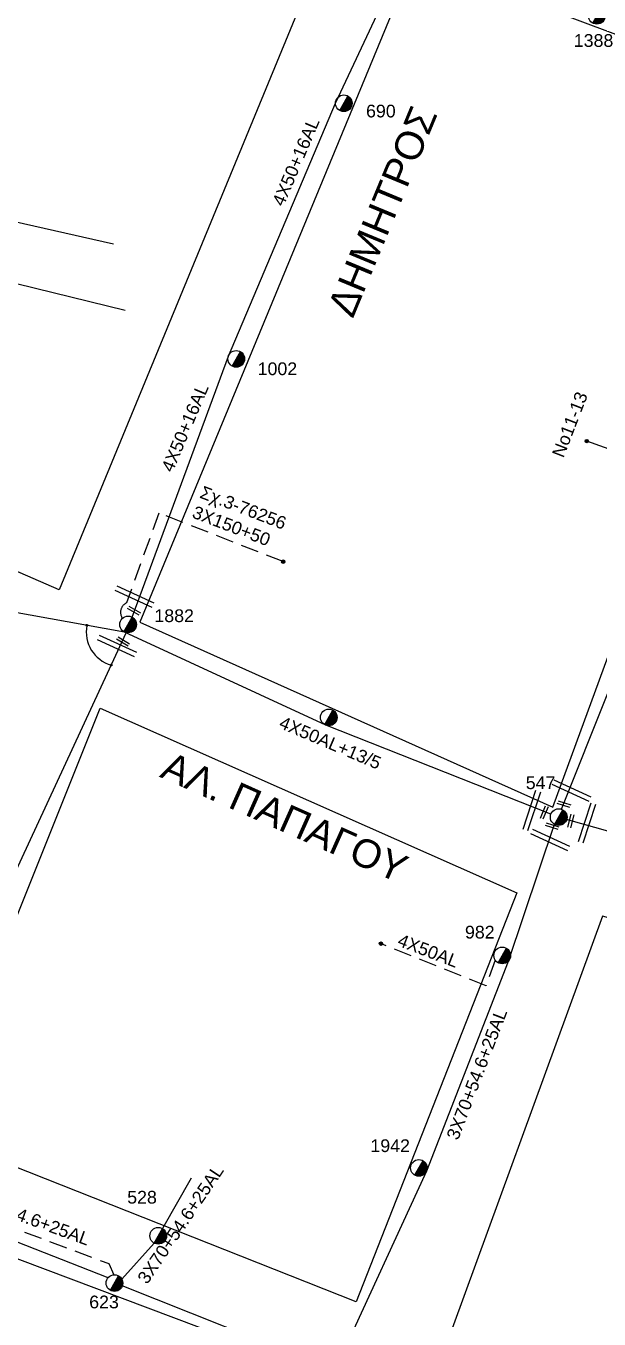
# Model space of a CAD drawing. Header units: millimetres. Extents: x 1421 to 7149, y 887 to 1917.
# Drawn here: x 5469.2 to 5550.4, y 1053.2 to 1236.1 of the extents above; entities that cross this region are included whole.
import ezdxf

# ---------------------------------------------------------------- set-up
doc = ezdxf.new("R2010")
doc.units = ezdxf.units.MM
doc.linetypes.add('DASHED', pattern=[19.05, 12.7, -6.35])
for name, color, linetype in [('3x82+57+13_5', 7, 'Continuous'), ('3x82+57+16_5', 7, 'Continuous'), ('4 X 50 + 13.5', 7, 'SYN_LINE'), ('Άγνωστα', 7, 'Continuous'), ('Γυμνά εναέρια ΧΤ και ΦΟΠ (3Φ)   4x50+16AL', 7, 'Continuous'), ('Καλωδια ΧΤ  3X95+50', 7, 'Continuous'), ('Καλώδια ΧΤ   3x150AL+50CU', 7, 'DASHED'), ('Μηχανική τομή', 7, 'Continuous'), ('Στύλος ΦΜ', 7, 'Continuous'), ('Στύλος ΦΜ @ 1', 7, 'Continuous'), ('Συνδέσεις', 7, 'Continuous'), ('Συνεστραμμένα ΧΤ   3x70+54.6+25 AL', 7, 'SYN_LINE'), ('Τομή', 7, 'Continuous'), ('Υπόβαθρο ΔΕΗ', 7, 'Continuous'), ('Υπόγεια καλώδια Παροχών ΧΤ   4x50AL', 7, 'DASHED')]:
    doc.layers.add(name, color=color, linetype=linetype)
doc.styles.add('arial', font='arial.ttf')
doc.styles.get("Standard").update_dxf_attribs({"font": 'arial.ttf'})
doc.linetypes.add('SYN_LINE', pattern='A,0.5,-0.0001,["/\\/\\/\\/",Standard,S=0.1,R=0,X=0,Y=-0.05],-0.25', length=0.7501)

# ---------------------------------------------------------------- blocks, each defined once
blk = doc.blocks.new('ΥΠΑΡΧΩΝ ΤΣΙΜΕΝΤΕΝΙΟΣ ΣΤΥΛΟΣ')
at = {"layer": 'Στύλος ΦΜ'}
blk.add_hatch(color=256, dxfattribs=at).paths.add_polyline_path([(-1.29, -2.28, 0.574793), (2.62, 0, 0.268822), (1.3, 2.27)])
blk.add_line((-1.29, -2.28), (1.3, 2.27), dxfattribs=at)
blk.add_circle((0, 0), 2.62, dxfattribs=at)
at = {"layer": 'Στύλος ΦΜ', "flags": 4}
for tag, p in [('ΑΡΙΘΜΟΣ', (-4.68, 8.05)), ('ΤΥΠΟΣ', (-4.91, 3.03))]:
    blk.add_attdef(tag, p, '', height=4, dxfattribs=at)
blk = doc.blocks.new('_ΣΥΝΔΕΣΗ')
at = {"layer": 'Συνδέσεις', "linetype": 'SYN_LINE', "ltscale": 40}
blk.add_hatch(color=256, dxfattribs=at).paths.add_polyline_path([(0.5, -0.01, 1), (-0.5, -0.01, 1)])
at = {"layer": 'Συνδέσεις'}
blk.add_circle((0, -0.01), 0.5, dxfattribs=at)
blk = doc.blocks.new('ΜΗΧΑΝΙΚΗ ΤΟΜΗ')
at = {"layer": 'Μηχανική τομή', "ltscale": 40}
for p, q in [((-3.67, 1.17), (3.91, 1.17)), ((3.91, -0.38), (-3.67, -0.38))]:
    blk.add_line(p, q, dxfattribs=at)
blk = doc.blocks.new('ΤΟΜΗ')
at = {"layer": 'Τομή', "ltscale": 40}
for p, q in [((10.95, 0.22), (-12.13, 0.22)), ((10.95, -2.57), (-12.13, -2.57))]:
    blk.add_line(p, q, dxfattribs=at)

msp = doc.modelspace()

# ---------------------------------------------------------------- linework, layer by layer
at = {"layer": '3x82+57+13_5', "color": 151, "lineweight": -3, "ltscale": 0.1}
msp.add_lwpolyline([(5545.03, 1125.3), (5558.24, 1158.37)], dxfattribs=at)
at = {"layer": '3x82+57+16_5', "color": 64, "lineweight": -3, "ltscale": 0.1}
msp.add_lwpolyline([(5598.6, 1110.42), (5578.13, 1114.72), (5545.76, 1123.87)], dxfattribs=at)
at = {"layer": '4 X 50 + 13.5', "color": 6, "lineweight": -3, "ltscale": 20}
msp.add_lwpolyline([(5543.52, 1124.59), (5511.66, 1137.2), (5483.2, 1150.37), (5448.34, 1156.63), (5416.93, 1168.67)], dxfattribs=at)
at = {"layer": 'Γυμνά εναέρια ΧΤ και ΦΟΠ (3Φ)   4x50+16AL', "color": 1, "lineweight": -3, "ltscale": 0.1}
msp.add_lwpolyline([(5484.28, 1152.46), (5497.9, 1189.4), (5513.05, 1225.21), (5523.01, 1246.42)], dxfattribs=at)
at = {"layer": 'Καλωδια ΧΤ  3X95+50', "color": 206, "lineweight": -3, "ltscale": 0.1}
msp.add_lwpolyline([(5562.16, 1172.53), (5548.61, 1177.39)], dxfattribs=at)
at = {"layer": 'Καλώδια ΧΤ   3x150AL+50CU', "color": 6, "lineweight": -3, "ltscale": 0.2}
msp.add_lwpolyline([(5505.66, 1160.33), (5488.05, 1167.2), (5483.47, 1154.49, 0.471854), (5482.9, 1152.31)], format="xyb", dxfattribs=at)
at = {"layer": 'Καλώδια ΧΤ   3x150AL+50CU', "color": 173, "lineweight": -3, "ltscale": 0.2}
msp.add_lwpolyline([(5384.8, 1091.07), (5392.31, 1088.36), (5394.11, 1093.59), (5480.96, 1061.01), (5481.66, 1059.44)], dxfattribs=at)
at = {"layer": 'Συνεστραμμένα ΧΤ   3x70+54.6+25 AL', "color": 6, "lineweight": -3, "ltscale": 20}
msp.add_lwpolyline([(5450.56, 1070.87), (5466.07, 1112.75), (5483.43, 1150.26)], dxfattribs=at)
at = {"layer": 'Συνεστραμμένα ΧΤ   3x70+54.6+25 AL', "color": 173, "lineweight": -3, "ltscale": 20}
for points in [[(5513.45, 1046.96), (5525.95, 1074.13), (5537.51, 1103.81), (5544.05, 1123.17)], [(5480.86, 1059.02), (5450.92, 1070.73)], [(5511.77, 1046.37), (5482.88, 1057.89)]]:
    msp.add_lwpolyline(points, dxfattribs=at)
at = {"layer": 'Συνεστραμμένα ΧΤ   3x70+54.6+25 AL', "color": 173, "lineweight": -3, "ltscale": 8}
for points in [[(5492.61, 1073.1), (5488.55, 1065.97)], [(5487.38, 1063.92), (5482.82, 1058.8)]]:
    msp.add_lwpolyline(points, dxfattribs=at)
at = {"layer": 'Υπόβαθρο ΔΕΗ', "lineweight": -3, "ltscale": 0.2}
for points in [[(5473.95, 1156.33), (5430.18, 1175.39), (5466.3, 1266.53), (5512.55, 1249.9), (5473.95, 1156.33)], [(5485.34, 1151.79), (5543.82, 1125.6), (5580.14, 1224.68), (5524.19, 1245.63), (5485.34, 1151.79)], [(5481.64, 1205.23), (5445.28, 1213.47)], [(5483.3, 1195.87), (5442.28, 1205.91)], [(5515.98, 1055.62), (5455.64, 1079.47), (5479.76, 1139.61), (5538.71, 1113.47), (5515.98, 1055.62)]]:
    msp.add_lwpolyline(points, dxfattribs=at)
for points in [[(5538.98, 999.73), (5558.66, 1005.89), (5593.8, 1098.2), (5550.82, 1110.16), (5526.45, 1043.28), (5523.15, 1009.1, -0.133383), (5538.98, 999.73, 3.241505)], [(5481.49, 995.82), (5427.44, 1011.21), (5450.48, 1068.31), (5511.55, 1045.34), (5508.52, 1011.25, 0.161605), (5481.49, 995.82, -4.421072)]]:
    msp.add_lwpolyline(points, format="xyb", dxfattribs=at)
at = {"layer": 'Υπόβαθρο ΔΕΗ', "lineweight": -3}
msp.add_arc((5482.62, 1150.37), 4.85, 168.8279, 254.4164, dxfattribs=at)
at = {"layer": 'Υπόγεια καλώδια Παροχών ΧΤ   4x50AL', "color": 173, "lineweight": -3, "ltscale": 0.2}
msp.add_lwpolyline([(5535.66, 1103.96), (5534.35, 1100.33), (5519.47, 1106.29)], dxfattribs=at)

# ---------------------------------------------------------------- block references
at = {"layer": 'Μηχανική τομή', "lineweight": -3}
for p, xscale, yscale, zscale, rotation in [((5484.61, 1153.46), 0.2500000000019013, 0.2500000000019013, 0.2500000000019013, 148.9076831861475), ((5483.06, 1149.1), 0.2500000000019013, 0.2500000000019013, 0.2500000000019013, 148.9076831861475), ((5542.51, 1124.92), 0.2500000000007954, 0.2500000000007954, 0.2500000000007954, 247.8351769523036), ((5545.44, 1126.1), 0.2500000000009257, 0.2500000000009257, 0.2500000000009257, 162.41227146614), ((5546.26, 1123.68), 0.2500000000009672, 0.2500000000009672, 0.2500000000009672, 256.0933626985202), ((5543.77, 1122.99), 0.2500000000009809, 0.2500000000009809, 0.2500000000009809, 162.3764974282972)]:
    msp.add_blockref('ΜΗΧΑΝΙΚΗ ΤΟΜΗ', p, dxfattribs=dict(at, xscale=xscale, yscale=yscale, zscale=zscale, rotation=rotation))
at = {"layer": 'Στύλος ΦΜ @ 1', "lineweight": -3, "ltscale": 40}
ref = msp.add_blockref('ΥΠΑΡΧΩΝ ΤΣΙΜΕΝΤΕΝΙΟΣ ΣΤΥΛΟΣ', (5550.03, 1237.56), dxfattribs=dict(at, xscale=0.4499999999998181, yscale=0.4499999999998181, zscale=0.4499999999998181))
ref.add_attrib('ΑΡΙΘΜΟΣ', '1388', (5546.77, 1233.16), dxfattribs={"layer": 'Στύλος ΦΜ', "height": 1.8, "flags": 4})
ref = msp.add_blockref('ΥΠΑΡΧΩΝ ΤΣΙΜΕΝΤΕΝΙΟΣ ΣΤΥΛΟΣ', (5514.22, 1225.18), dxfattribs=dict(at, xscale=0.4499999999998181, yscale=0.4499999999998181, zscale=0.4499999999998181))
ref.add_attrib('ΑΡΙΘΜΟΣ', '690', (5517.37, 1223.18), dxfattribs={"layer": 'Στύλος ΦΜ', "height": 1.8, "flags": 4})
ref = msp.add_blockref('ΥΠΑΡΧΩΝ ΤΣΙΜΕΝΤΕΝΙΟΣ ΣΤΥΛΟΣ', (5499.01, 1189.02), dxfattribs=dict(at, xscale=0.4499999999998181, yscale=0.4499999999998181, zscale=0.4499999999998181))
ref.add_attrib('ΑΡΙΘΜΟΣ', '1002', (5502.03, 1186.72), dxfattribs={"layer": 'Στύλος ΦΜ', "height": 1.8, "flags": 4})
ref = msp.add_blockref('ΥΠΑΡΧΩΝ ΤΣΙΜΕΝΤΕΝΙΟΣ ΣΤΥΛΟΣ', (5483.69, 1151.44), dxfattribs=dict(at, xscale=0.4499999999998181, yscale=0.4499999999998181, zscale=0.4499999999998181))
ref.add_attrib('ΑΡΙΘΜΟΣ', '1882', (5487.42, 1151.78), dxfattribs={"layer": 'Στύλος ΦΜ', "height": 1.8, "flags": 4})
at = {"layer": 'Στύλος ΦΜ @ 1', "lineweight": -3, "ltscale": 40, "xscale": 0.4499999999998181, "yscale": 0.4499999999998181, "zscale": 0.4499999999998181}
msp.add_blockref('ΥΠΑΡΧΩΝ ΤΣΙΜΕΝΤΕΝΙΟΣ ΣΤΥΛΟΣ', (5512.1, 1138.3), dxfattribs=at)
at = {"layer": 'Στύλος ΦΜ @ 1', "lineweight": -3, "ltscale": 40}
ref = msp.add_blockref('ΥΠΑΡΧΩΝ ΤΣΙΜΕΝΤΕΝΙΟΣ ΣΤΥΛΟΣ', (5544.63, 1124.19), dxfattribs=dict(at, xscale=0.4499999999998181, yscale=0.4499999999998181, zscale=0.4499999999998181))
ref.add_attrib('ΑΡΙΘΜΟΣ', '547', (5539.97, 1128.15), dxfattribs={"layer": 'Στύλος ΦΜ', "height": 1.8, "flags": 4})
ref = msp.add_blockref('ΥΠΑΡΧΩΝ ΤΣΙΜΕΝΤΕΝΙΟΣ ΣΤΥΛΟΣ', (5536.64, 1104.61), dxfattribs=dict(at, xscale=0.4499999999998181, yscale=0.4499999999998181, zscale=0.4499999999998181))
ref.add_attrib('ΑΡΙΘΜΟΣ', '982', (5531.37, 1107.01), dxfattribs={"layer": 'Στύλος ΦΜ', "height": 1.8, "flags": 4})
ref = msp.add_blockref('ΥΠΑΡΧΩΝ ΤΣΙΜΕΝΤΕΝΙΟΣ ΣΤΥΛΟΣ', (5524.85, 1074.55), dxfattribs=dict(at, xscale=0.4499999999998181, yscale=0.4499999999998181, zscale=0.4499999999998181))
ref.add_attrib('ΑΡΙΘΜΟΣ', '1942', (5517.99, 1076.8), dxfattribs={"layer": 'Στύλος ΦΜ', "height": 1.8, "flags": 4})
ref = msp.add_blockref('ΥΠΑΡΧΩΝ ΤΣΙΜΕΝΤΕΝΙΟΣ ΣΤΥΛΟΣ', (5487.96, 1064.95), dxfattribs=dict(at, xscale=0.4499999999998181, yscale=0.4499999999998181, zscale=0.4499999999998181))
ref.add_attrib('ΑΡΙΘΜΟΣ', '528', (5483.57, 1069.51), dxfattribs={"layer": 'Στύλος ΦΜ', "height": 1.8, "flags": 4})
ref = msp.add_blockref('ΥΠΑΡΧΩΝ ΤΣΙΜΕΝΤΕΝΙΟΣ ΣΤΥΛΟΣ', (5481.77, 1058.27), dxfattribs=dict(at, xscale=0.4499999999998181, yscale=0.4499999999998181, zscale=0.4499999999998181))
ref.add_attrib('ΑΡΙΘΜΟΣ', '623', (5478.19, 1054.69), dxfattribs={"layer": 'Στύλος ΦΜ', "height": 1.8, "flags": 4})
at = {"layer": 'Συνδέσεις', "lineweight": -3}
for p, xscale, yscale, zscale in [((5548.61, 1177.39), 0.4777242751392805, 0.4777242751392805, 0.4777242751392805), ((5505.66, 1160.33), 0.4777242751392805, 0.4777242751392805, 0.4777242751392805), ((5477.87, 1151.33), 0.25, 0.25, 0.25), ((5481.32, 1145.7), 0.25, 0.25, 0.25), ((5519.47, 1106.29), 0.4777242751392805, 0.4777242751392805, 0.4777242751392805)]:
    msp.add_blockref('_ΣΥΝΔΕΣΗ', p, dxfattribs=dict(at, xscale=xscale, yscale=yscale, zscale=zscale))
at = {"layer": 'Τομή', "lineweight": -3}
for p, xscale, yscale, zscale, rotation in [((5484.32, 1155.19), 0.250000000000265, 0.250000000000265, 0.250000000000265, 155.354623256372), ((5481.84, 1148.21), 0.250000000000265, 0.250000000000265, 0.250000000000265, 155.354623256372), ((5546.16, 1127.74), 0.250000000000265, 0.250000000000265, 0.250000000000265, 155.354623256372), ((5540.57, 1125.32), 0.2500000000002769, 0.2500000000002769, 0.2500000000002769, 71.77845503592395), ((5548.37, 1123.56), 0.2500000000002769, 0.2500000000002769, 0.2500000000002769, 71.77845503592395), ((5543.16, 1120.78), 0.250000000000265, 0.250000000000265, 0.250000000000265, 155.354623256372)]:
    msp.add_blockref('ΤΟΜΗ', p, dxfattribs=dict(at, xscale=xscale, yscale=yscale, zscale=zscale, rotation=rotation))

# ---------------------------------------------------------------- texts
at = {"lineweight": -3, "ltscale": 40, "char_height": 4, "width": 64.8866, "attachment_point": 1, "style": 'arial'}
for s, insert, rotation in [('ΔΗΜΗΤΡΟΣ', (5511.81, 1196.18), 67.4778), ('ΑΛ. ΠΑΠΑΓΟΥ', (5489.65, 1133.58), 336)]:
    msp.add_mtext(s, dxfattribs=dict(at, insert=insert, rotation=rotation))
at = {"layer": 'Άγνωστα', "color": 7, "lineweight": -3, "char_height": 1.8, "width": 20.7581, "attachment_point": 1}
for s, insert, rotation in [('4X50+16AL', (5504.02, 1211.18), 67), ('4X50+16AL', (5488.33, 1173.56), 67), ('No11-13', (5543.62, 1175.56), 68.7895), ('Σχ.3-76256\\P3Χ150+50', (5494.34, 1171.1), 339), ('4X50AL+13/5', (5505.62, 1138.53), 337), ('4X50AL', (5522.33, 1107.73), 339), ('3X70+54.6+25AL', (5528.7, 1079.02), 69), ('3X70+54.6+25AL', (5484.9, 1058.99), 56), ('3X70+54.6+25AL', (5460.1, 1071.93), 340)]:
    msp.add_mtext(s, dxfattribs=dict(at, insert=insert, rotation=rotation))

doc.saveas('drawing.dxf')
